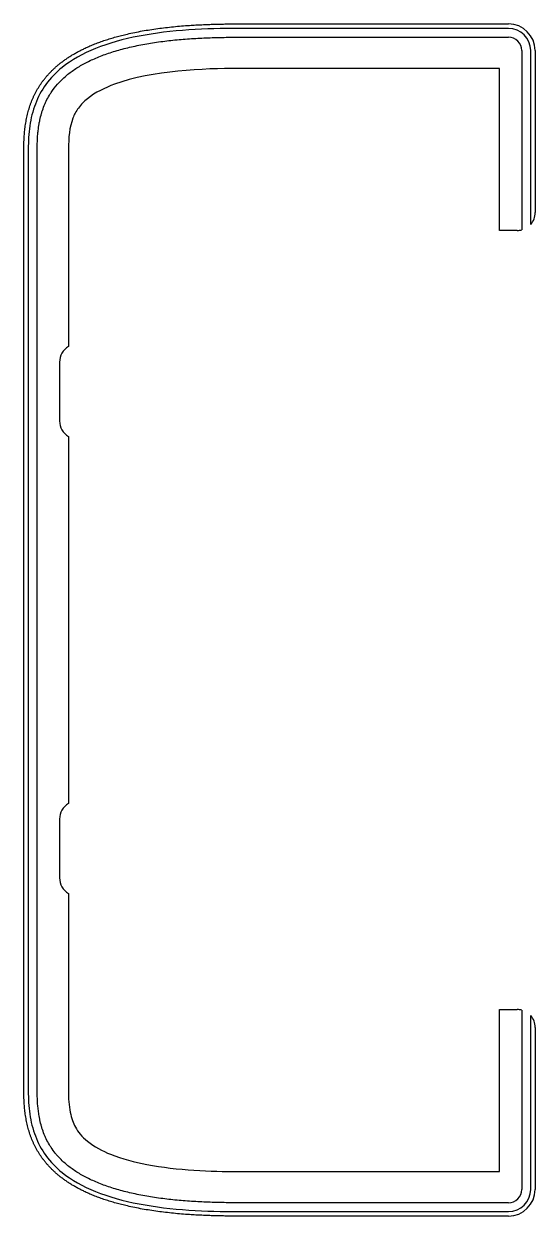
# Model space of a CAD drawing. Header units: millimetres. Extents: x -97 to -40, y -76 to 57.
import ezdxf

# ---------------------------------------------------------------- set-up
doc = ezdxf.new("R2010")
doc.units = ezdxf.units.MM

msp = doc.modelspace()

# ---------------------------------------------------------------- linework, layer by layer
for p, q in [((-72.96, 57.13), (-42.65, 57.13)), ((-42.65, 56.63), (-72.96, 56.63)), ((-72.96, 55.63), (-42.65, 55.63)), ((-41.15, 54.13), (-41.15, 34.05)), ((-40.15, 34.67), (-40.15, 54.13)), ((-39.65, 54.13), (-39.65, 35.99)), ((-43.65, 52.13), (-72.96, 52.13)), ((-43.65, 33.99), (-43.65, 52.13)), ((-96.96, -62.42), (-96.96, 43.1)), ((-96.46, 43.1), (-96.46, -62.42)), ((-95.46, -62.42), (-95.46, 43.1)), ((-91.96, 43.1), (-91.96, 20.97)), ((-41.65, 33.99), (-43.65, 33.99)), ((-92.96, 19.24), (-92.96, 12.64)), ((-91.96, 10.91), (-91.96, -30.23)), ((-92.96, -31.96), (-92.96, -38.56)), ((-91.96, -40.29), (-91.96, -62.42)), ((-43.65, -71.45), (-43.65, -53.31)), ((-43.65, -53.31), (-41.65, -53.31)), ((-41.15, -53.37), (-41.15, -73.45)), ((-40.15, -73.45), (-40.15, -53.99)), ((-39.65, -55.31), (-39.65, -73.45)), ((-72.96, -71.45), (-43.65, -71.45)), ((-42.65, -74.95), (-72.96, -74.95)), ((-72.96, -75.95), (-42.65, -75.95)), ((-42.65, -76.45), (-72.96, -76.45))]:
    msp.add_line(p, q)
for centre, radius, start, end in [((-42.65, 54.13), 3, 0, 90), ((-42.65, 54.13), 2.5, 0, 90), ((-42.65, 54.13), 1.5, 0, 90), ((-41.65, 35.99), 2, 318.5904, 0), ((-41.65, 35.99), 2, 270, 284.4775), ((-90.96, 19.24), 2, 120, 180), ((-90.96, 12.64), 2, 180, 240), ((-90.96, -31.96), 2, 120, 180), ((-90.96, -38.56), 2, 180, 240), ((-41.65, -55.31), 2, 75.5225, 90), ((-41.65, -55.31), 2, 0, 41.4096), ((-42.65, -73.45), 3, 270, 0), ((-42.65, -73.45), 2.5, 270, 0), ((-42.65, -73.45), 1.5, 270, 0)]:
    msp.add_arc(centre, radius, start, end)
for points in [[(-92.96, 52.65), (-89.76, 55.22), (-84.75, 56.81), (-78.15, 57.13), (-72.96, 57.13)], [(-96.96, 43.1), (-96.96, 45.79), (-96.59, 48.5), (-95.23, 50.82), (-92.96, 52.65)], [(-92.96, -71.97), (-95.23, -70.14), (-96.59, -67.82), (-96.96, -65.11), (-96.96, -62.42)], [(-72.96, -76.45), (-78.15, -76.45), (-84.75, -76.13), (-89.76, -74.54), (-92.96, -71.97)]]:
    msp.add_open_spline(points, degree=4)
for points, knots in [([(-72.96, 56.63), (-74.68, 56.63), (-76.57, 56.59), (-80.36, 56.33), (-82.26, 56.1), (-84.03, 55.76), (-85.81, 55.42), (-87.46, 54.96), (-90.37, 53.79), (-91.63, 53.08), (-92.65, 52.26)], [-0.584588, -0.584588, -0.584588, -0.584588, -0.438441, -0.438441, -0.292294, -0.292294, -0.292294, -0.146147, -0.146147, 0, 0, 0, 0]), ([(-92.02, 51.48), (-91.71, 51.73), (-91.04, 52.21), (-90.07, 52.76), (-89.01, 53.26), (-88.09, 53.64), (-86.85, 54.05), (-85.8, 54.35), (-84.42, 54.67), (-83.27, 54.89), (-81.78, 55.13), (-80.56, 55.28), (-79.02, 55.42), (-77.77, 55.51), (-76.23, 55.58), (-74.7, 55.63), (-73.53, 55.63), (-72.96, 55.63)], [0, 0, 0, 0, 0.0487157, 0.0974313, 0.1217892, 0.1705048, 0.1948627, 0.2435783, 0.2679362, 0.3166518, 0.3410096, 0.3897253, 0.4140831, 0.4627988, 0.4871566, 0.5358723, 0.584588, 0.584588, 0.584588, 0.584588]), ([(-92.65, 52.26), (-93.37, 51.68), (-93.98, 51.04), (-94.99, 49.66), (-95.38, 48.93), (-95.67, 48.15), (-95.97, 47.37), (-96.17, 46.55), (-96.41, 44.86), (-96.46, 43.98), (-96.46, 43.1)], [-1, -1, -1, -1, -0.896147, -0.896147, -0.792294, -0.792294, -0.792294, -0.688441, -0.688441, -0.584588, -0.584588, -0.584588, -0.584588]), ([(-72.96, 52.13), (-76.69, 52.13), (-82.55, 51.94), (-87.86, 49.98), (-88.95, 49.45), (-89.83, 48.75)], [-1.700001, -1.700001, -1.700001, -1.700001, -0.337149, -0.337149, 0, 0, 0, 0]), ([(-95.46, 43.1), (-95.46, 43.39), (-95.45, 43.94), (-95.41, 44.63), (-95.34, 45.3), (-95.27, 45.82), (-95.14, 46.46), (-95.02, 46.96), (-94.83, 47.56), (-94.65, 48.03), (-94.4, 48.59), (-94.16, 49.03), (-93.76, 49.66), (-93.15, 50.47), (-92.46, 51.13), (-92.02, 51.48)], [0.584588, 0.584588, 0.584588, 0.584588, 0.6192056, 0.6538233, 0.6711321, 0.7057498, 0.7230586, 0.7576763, 0.7749851, 0.8096028, 0.8269117, 0.8615293, 0.8788382, 0.9307647, 1, 1, 1, 1]), ([(-89.83, 48.75), (-90.21, 48.44), (-90.56, 48.1), (-91.11, 47.34), (-91.31, 46.96), (-91.84, 45.57), (-91.96, 44.39), (-91.96, 43.1)], [-0.7297568, -0.7297568, -0.7297568, -0.7297568, -0.5491967, -0.5491967, -0.3873815, -0.3873815, 0, 0, 0, 0]), ([(-96.46, -62.42), (-96.46, -63.3), (-96.41, -64.18), (-96.17, -65.87), (-95.97, -66.69), (-95.67, -67.47), (-95.38, -68.25), (-94.99, -68.98), (-93.98, -70.36), (-93.37, -71), (-92.65, -71.58)], [-0.415412, -0.415412, -0.415412, -0.415412, -0.311559, -0.311559, -0.207706, -0.207706, -0.207706, -0.103853, -0.103853, 0, 0, 0, 0]), ([(-92.02, -70.8), (-92.24, -70.62), (-92.66, -70.26), (-93.12, -69.78), (-93.53, -69.29), (-93.83, -68.88), (-94.16, -68.35), (-94.4, -67.91), (-94.65, -67.35), (-94.83, -66.88), (-95.02, -66.28), (-95.14, -65.78), (-95.29, -65.02), (-95.43, -63.96), (-95.46, -62.99), (-95.46, -62.42)], [0, 0, 0, 0, 0.0346177, 0.0692353, 0.0865442, 0.1211618, 0.1384707, 0.1730883, 0.1903972, 0.2250149, 0.2423237, 0.2769414, 0.2942502, 0.3461767, 0.415412, 0.415412, 0.415412, 0.415412]), ([(-91.96, -62.42), (-91.96, -63.26), (-91.91, -64.07), (-91.63, -65.47), (-91.44, -66.02), (-90.89, -67.02), (-90.48, -67.55), (-89.83, -68.07)], [-0.7163199, -0.7163199, -0.7163199, -0.7163199, -0.4694586, -0.4694586, -0.2483688, -0.2483688, 0, 0, 0, 0]), ([(-89.83, -68.07), (-89.07, -68.68), (-88.14, -69.16), (-85.95, -70.04), (-84.54, -70.4), (-79.72, -71.33), (-75.94, -71.45), (-72.96, -71.45)], [-1.49534, -1.49534, -1.49534, -1.49534, -1.246902, -1.246902, -0.895221, -0.895221, 0, 0, 0, 0]), ([(-72.96, -74.95), (-73.53, -74.95), (-74.7, -74.95), (-76.23, -74.9), (-77.77, -74.83), (-79.02, -74.74), (-80.56, -74.6), (-81.78, -74.45), (-83.27, -74.21), (-84.42, -73.99), (-85.8, -73.67), (-86.85, -73.37), (-88.09, -72.96), (-89.01, -72.58), (-90.07, -72.08), (-91.04, -71.53), (-91.71, -71.05), (-92.02, -70.8)], [0.415412, 0.415412, 0.415412, 0.415412, 0.4641277, 0.5128434, 0.5372012, 0.5859169, 0.6102747, 0.6589904, 0.6833482, 0.7320638, 0.7564217, 0.8051373, 0.8294952, 0.8782108, 0.9025687, 0.9512843, 1, 1, 1, 1]), ([(-92.65, -71.58), (-91.63, -72.4), (-90.37, -73.11), (-87.46, -74.28), (-85.81, -74.74), (-84.03, -75.08), (-82.26, -75.42), (-80.36, -75.65), (-76.57, -75.91), (-74.68, -75.95), (-72.96, -75.95)], [-1, -1, -1, -1, -0.853853, -0.853853, -0.707706, -0.707706, -0.707706, -0.561559, -0.561559, -0.415412, -0.415412, -0.415412, -0.415412])]:
    msp.add_open_spline(points, degree=3, knots=knots)

doc.saveas('drawing.dxf')
